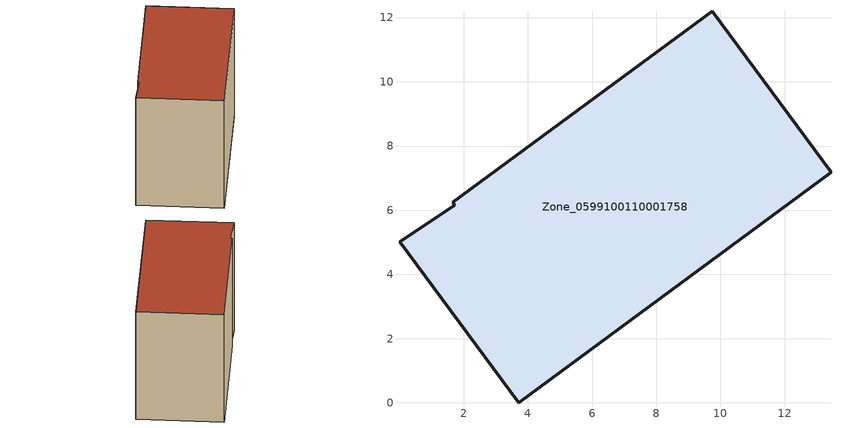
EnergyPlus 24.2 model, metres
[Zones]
Zone_0599100110001758
 floor ground (C_G): 0,5.02 1.73,6.15 1.66,6.25 9.74,12.2 13.44,7.18 3.71,0 z0.52
 wall outside (C_F): 13.44,7.18 9.74,12.2 1.66,6.25 1.73,6.15 0,5.02 3.71,0 13.44,7.18 z0.52:9.5
 roof outside (C_R): 1.73,6.15 0,5.02 3.71,0 13.44,7.18 9.74,12.2 1.66,6.25 z9.5
[BUILDING]
Pand.0599100110001758: North Axis=0; Terrain=City; Loads Convergence Tolerance Value=0.04; Temperature Convergence Tolerance Value=0.4; Solar Distribution=FullExterior; Maximum Number of Warmup Days=25; Minimum Number of Warmup Days=1
[Site:Location]
Rotterdam.The.Hague.AP_ZH_NLD Design_Conditions: Latitude=51.96; Longitude=4.45; Time Zone=1; Elevation=-4.5
[SITE:GROUNDTEMPERATURE:BUILDINGSURFACE]
18, 18, 18, 18, 18, 18, 18, 18, 18, 18, 18, 18
[MATERIAL] Thermal Absorptance=0.9; Solar Absorptance=0.7; Visible Absorptance=0.7
Name | Roughness | Thickness | Conductivity | Density | Specific Heat
G.TC.2015-2018 | MediumSmooth | 0.15 | 0.0428571 | 540 | 1210
F.TC.2015-2018 | Rough | 0.3 | 0.0666667 | 1920 | 840
R.TC.2015-2018 | MediumRough | 0.2 | 0.0333333 | 1500 | 1000
[CONSTRUCTION]
C_G: G.TC.2015-2018
C_F: F.TC.2015-2018
C_R: R.TC.2015-2018
[ZONE]
Zone_0599100110001758: Type=1; Multiplier=1; Ceiling Height=Autocalculate; Volume=Autocalculate; Floor Area=autocalculate; Part of Total Floor Area=Yes
[ZONEINFILTRATION:DESIGNFLOWRATE]
Infil_Zone_0599100110001758: Zone or ZoneList or Space or SpaceList=Zone_0599100110001758; Schedule=AlwaysOn; Design Flow Rate Calculation Method=Flow/Area; Flow Rate per Floor Area=0.0015; Constant Term Coefficient=1; Temperature Term Coefficient=0; Velocity Term Coefficient=0; Velocity Squared Term Coefficient=0
[HVACTEMPLATE:ZONE:IDEALLOADSAIRSYSTEM]
Zone_0599100110001758: Maximum Heating Supply Air Temperature=50; Minimum Cooling Supply Air Temperature=13; Maximum Heating Supply Air Humidity Ratio=0.0156; Minimum Cooling Supply Air Humidity Ratio=0.0077; Heating Limit=NoLimit; Cooling Limit=NoLimit; Dehumidification Control Type=ConstantSensibleHeatRatio; Cooling Sensible Heat Ratio=0.7; Dehumidification Setpoint=60; Humidification Control Type=None; Humidification Setpoint=30; Outdoor Air Method=None; Outdoor Air Flow Rate per Person=0.00944; Outdoor Air Flow Rate per Zone Floor Area=0; Outdoor Air Flow Rate per Zone=0; Demand Controlled Ventilation Type=None; Outdoor Air Economizer Type=NoEconomizer; Heat Recovery Type=None; Sensible Heat Recovery Effectiveness=0.7; Latent Heat Recovery Effectiveness=0.65
[ZONECONTROL:THERMOSTAT]
ThermostatControl_Zone_0599100110001758: Zone or ZoneList=Zone_0599100110001758; Control Type Schedule=DualSetpointControlType; Control 1=Thermostat_Zone_0599100110001758; Temperature Difference Between Cutout And Setpoint=0
[THERMOSTATSETPOINT:DUALSETPOINT]
Thermostat_Zone_0599100110001758: Heating Setpoint Temperature Schedule=HeatingSetpoint_Zone_0599100110001758; Cooling Setpoint Temperature Schedule=CoolingSetpoint_Zone_0599100110001758
[SCHEDULE:COMPACT]
HeatingSetpoint_Zone_0599100110001758: Through: 12/31, For: AllDays, Until: 24:00, 21
CoolingSetpoint_Zone_0599100110001758: Through: 12/31, For: AllDays, Until: 24:00, 24
DualSetpointControlType: Through: 12/31, For: AllDays, Until: 24:00, 4
AlwaysOn: Through: 12/31, For: AllDays, Until: 24:00, 1
